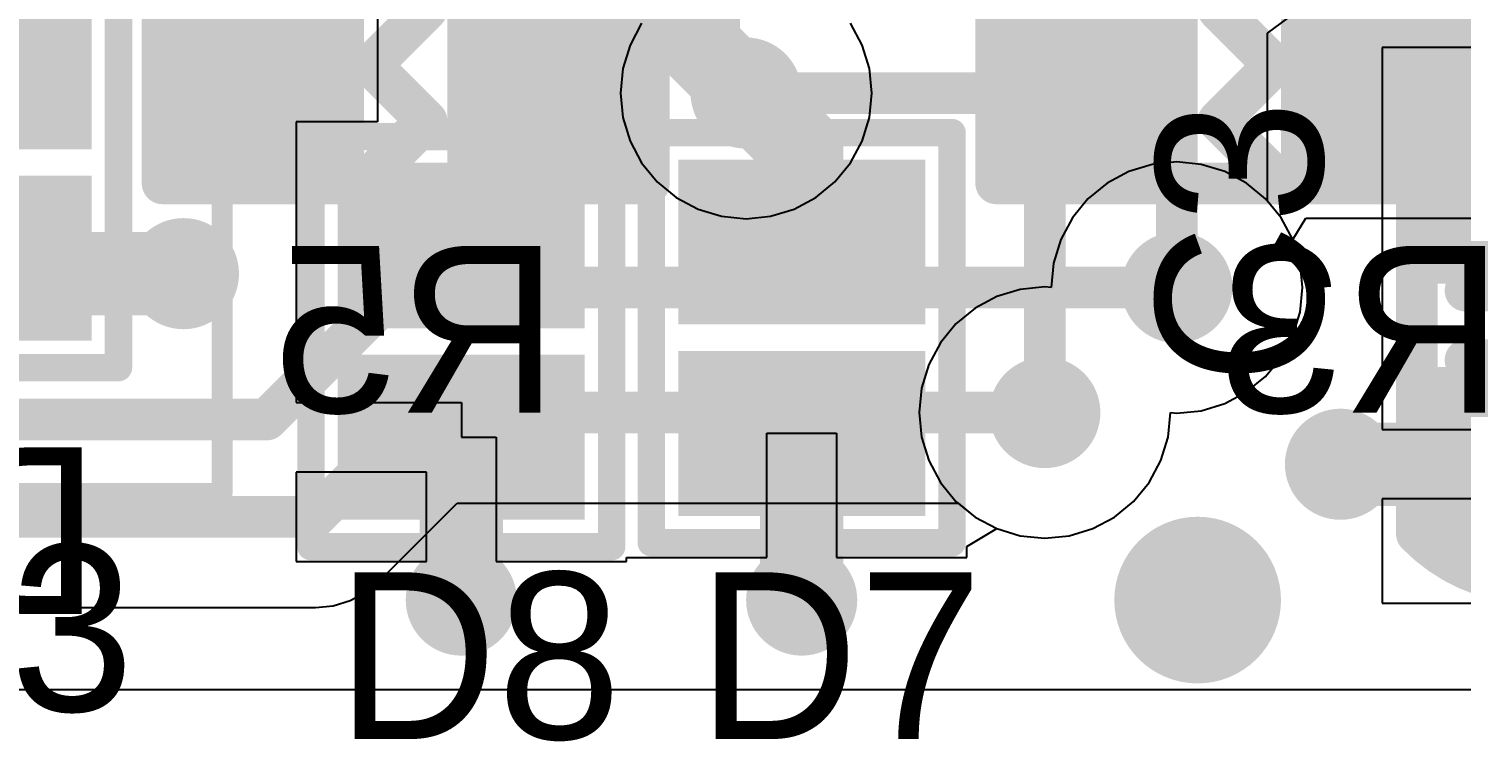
# Model space of a CAD drawing. Extents: x 122.9 to 153, y 141.4 to 165.6.
# Drawn here: x 133.77 to 139.01, y 147.73 to 150.34 of the extents above; entities that cross this region are included whole.
import ezdxf

# ---------------------------------------------------------------- set-up
doc = ezdxf.new("R2010")
doc.units = 0
doc.layers.get('0').update_dxf_attribs({"linetype": 'CONTINUOUS'})
for name, color, linetype in [('BOTTOMLAYER', 5, 'CONTINUOUS'), ('BOTTOMOVERLAY', 54, 'CONTINUOUS'), ('BOTTOMPASTE', 16, 'CONTINUOUS'), ('BOTTOMSOLDER', 6, 'CONTINUOUS'), ('MIDLAYER1', 16, 'CONTINUOUS'), ('MIDLAYER2', 76, 'CONTINUOUS'), ('MULTILAYER', 9, 'CONTINUOUS'), ('TOPLAYER', 1, 'CONTINUOUS'), ('TOPOVERLAY', 2, 'CONTINUOUS'), ('TOPPASTE', 8, 'CONTINUOUS'), ('TOPSOLDER', 216, 'CONTINUOUS')]:
    doc.layers.add(name, color=color, linetype=linetype)

# ---------------------------------------------------------------- blocks, each defined once
blk = doc.blocks.new('SOD882_ESD_1')
at = {"layer": 'TOPLAYER'}
for points in [[(-0.550001, -0.349999), (-0.150002, -0.349999), (-0.550001, 0.349999), (-0.150002, 0.349999)], [(0.15, -0.349999), (0.549999, -0.349999), (0.15, 0.349999), (0.549999, 0.349999)]]:
    blk.add_solid(points, dxfattribs=at)
at = {"layer": 'TOPOVERLAY', "const_width": 0.1}
for points in [[(0.749999, 0.549996), (-0.750001, 0.549999)], [(-0.750001, -0.549999), (-0.750001, 0.549999)], [(0.749999, -0.549996), (0.749999, 0.549996)], [(-0.750001, -0.549999), (0.749999, -0.549996)]]:
    blk.add_lwpolyline(points, dxfattribs=at)
at = {"layer": 'TOPOVERLAY', "const_width": 0.05}
for points in [[(-0.775, 0.549999, 1), (-0.725002, 0.549999, 1)], [(-0.775, 0.549999, 1), (-0.725002, 0.549999, 1)], [(0.725, 0.549996, 1), (0.774997, 0.549996, 1)], [(0.725, 0.549996, 1), (0.774997, 0.549996, 1)], [(-0.775, -0.549999, 1), (-0.725002, -0.549999, 1)], [(-0.775, -0.549999, 1), (-0.725002, -0.549999, 1)], [(0.725, -0.549996, 1), (0.774997, -0.549996, 1)], [(0.725, -0.549996, 1), (0.774997, -0.549996, 1)]]:
    blk.add_lwpolyline(points, format="xyb", close=True, dxfattribs=at)
at = {"layer": 'TOPPASTE'}
for points in [[(-0.550001, -0.349999), (-0.150002, -0.349999), (-0.550001, 0.349999), (-0.150002, 0.349999)], [(0.15, -0.349999), (0.549999, -0.349999), (0.15, 0.349999), (0.549999, 0.349999)]]:
    blk.add_solid(points, dxfattribs=at)
at = {"layer": 'TOPSOLDER'}
for points in [[(-0.651601, -0.451599), (-0.048402, -0.451599), (-0.651601, 0.451599), (-0.048402, 0.451599)], [(0.0484, -0.451599), (0.651599, -0.451599), (0.0484, 0.451599), (0.651599, 0.451599)]]:
    blk.add_solid(points, dxfattribs=at)
blk = doc.blocks.new('SOD882_ESD_2')
at = {"layer": 'TOPLAYER'}
for points in [[(-0.550001, -0.349999), (-0.150002, -0.349999), (-0.550001, 0.349999), (-0.150002, 0.349999)], [(0.15, -0.349999), (0.549999, -0.349999), (0.15, 0.349999), (0.549999, 0.349999)]]:
    blk.add_solid(points, dxfattribs=at)
at = {"layer": 'TOPOVERLAY', "const_width": 0.1}
for points in [[(0.749999, 0.549996), (-0.750001, 0.549999)], [(-0.750001, -0.549999), (-0.750001, 0.549999)], [(0.749999, -0.549996), (0.749999, 0.549996)], [(-0.750001, -0.549999), (0.749999, -0.549996)]]:
    blk.add_lwpolyline(points, dxfattribs=at)
at = {"layer": 'TOPOVERLAY', "const_width": 0.05}
for points in [[(-0.775, 0.549999, 1), (-0.725002, 0.549999, 1)], [(-0.775, 0.549999, 1), (-0.725002, 0.549999, 1)], [(0.725, 0.549996, 1), (0.774997, 0.549996, 1)], [(0.725, 0.549996, 1), (0.774997, 0.549996, 1)], [(-0.775, -0.549999, 1), (-0.725002, -0.549999, 1)], [(-0.775, -0.549999, 1), (-0.725002, -0.549999, 1)], [(0.725, -0.549996, 1), (0.774997, -0.549996, 1)], [(0.725, -0.549996, 1), (0.774997, -0.549996, 1)]]:
    blk.add_lwpolyline(points, format="xyb", close=True, dxfattribs=at)
at = {"layer": 'TOPPASTE'}
for points in [[(-0.550001, -0.349999), (-0.150002, -0.349999), (-0.550001, 0.349999), (-0.150002, 0.349999)], [(0.15, -0.349999), (0.549999, -0.349999), (0.15, 0.349999), (0.549999, 0.349999)]]:
    blk.add_solid(points, dxfattribs=at)
at = {"layer": 'TOPSOLDER'}
for points in [[(-0.651601, -0.451599), (-0.048402, -0.451599), (-0.651601, 0.451599), (-0.048402, 0.451599)], [(0.0484, -0.451599), (0.651599, -0.451599), (0.0484, 0.451599), (0.651599, 0.451599)]]:
    blk.add_solid(points, dxfattribs=at)
blk = doc.blocks.new('SOD882_ESD_B_4')
at = {"layer": 'BOTTOMLAYER'}
for points in [[(-0.549999, -0.349999), (-0.15, -0.349999), (-0.549999, 0.349999), (-0.15, 0.349999)], [(0.15, -0.349999), (0.549999, -0.349999), (0.15, 0.349999), (0.549999, 0.349999)]]:
    blk.add_solid(points, dxfattribs=at)
at = {"layer": 'BOTTOMOVERLAY', "const_width": 0.1}
for points in [[(0.749999, 0.549996), (-0.750001, 0.549999)], [(-0.750001, -0.549999), (-0.750001, 0.549999)], [(0.749999, -0.549996), (0.749999, 0.549996)], [(-0.750001, -0.549999), (0.749999, -0.549996)]]:
    blk.add_lwpolyline(points, dxfattribs=at)
at = {"layer": 'BOTTOMOVERLAY', "const_width": 0.05}
for points in [[(-0.775, 0.549999, 1), (-0.725002, 0.549999, 1)], [(-0.775, 0.549999, 1), (-0.725002, 0.549999, 1)], [(0.725, 0.549996, 1), (0.774997, 0.549996, 1)], [(0.725, 0.549996, 1), (0.774997, 0.549996, 1)], [(-0.775, -0.549999, 1), (-0.725002, -0.549999, 1)], [(-0.775, -0.549999, 1), (-0.725002, -0.549999, 1)], [(0.725, -0.549996, 1), (0.774997, -0.549996, 1)], [(0.725, -0.549996, 1), (0.774997, -0.549996, 1)]]:
    blk.add_lwpolyline(points, format="xyb", close=True, dxfattribs=at)
at = {"layer": 'BOTTOMPASTE'}
for points in [[(-0.549999, -0.349999), (-0.15, -0.349999), (-0.549999, 0.349999), (-0.15, 0.349999)], [(0.15, -0.349999), (0.549999, -0.349999), (0.15, 0.349999), (0.549999, 0.349999)]]:
    blk.add_solid(points, dxfattribs=at)
at = {"layer": 'BOTTOMSOLDER'}
for points in [[(-0.651599, -0.451599), (-0.0484, -0.451599), (-0.651599, 0.451599), (-0.0484, 0.451599)], [(0.0484, -0.451599), (0.651599, -0.451599), (0.0484, 0.451599), (0.651599, 0.451599)]]:
    blk.add_solid(points, dxfattribs=at)
blk = doc.blocks.new('FPC_8P_1MM_6')
at = {"layer": 'TOPOVERLAY', "const_width": 0.0762}
for points in [[(9.95, -0.05), (7.6, -0.05)], [(9.95, -1.25), (9.95, -0.05)]]:
    blk.add_lwpolyline(points, dxfattribs=at)
at = {"layer": 'TOPOVERLAY', "const_width": 0.0381}
blk.add_lwpolyline([(9.93095, -0.05, 1), (9.96905, -0.05, 1)], format="xyb", close=True, dxfattribs=at)
blk.add_lwpolyline([(9.93095, -0.05, 1), (9.96905, -0.05, 1)], format="xyb", close=True, dxfattribs=at)
blk = doc.blocks.new('R0402_B_8')
at = {"layer": 'BOTTOMLAYER'}
for points in [[(-0.762, -0.3048), (-0.254, -0.3048), (-0.762, 0.3048), (-0.254, 0.3048)], [(0.254, -0.3048), (0.762, -0.3048), (0.254, 0.3048), (0.762, 0.3048)]]:
    blk.add_solid(points, dxfattribs=at)
at = {"layer": 'BOTTOMOVERLAY', "const_width": 0.1524}
for points in [[(0.889, 0.4318), (-0.889, 0.4318)], [(-0.889, 0.4318), (-0.889, -0.431795)], [(0.1524, 0.4318), (-0.0762, 0.2032)], [(0.889, 0.4318), (0.889, -0.431795)], [(0.127, 0), (-0.0762, 0.2032)], [(0.127, 0), (-0.0762, -0.2032)], [(0.1524, -0.4318), (-0.0762, -0.2032)], [(0.889, -0.431795), (-0.889, -0.431795)]]:
    blk.add_lwpolyline(points, dxfattribs=at)
at = {"layer": 'BOTTOMOVERLAY', "const_width": 0.0762}
for points in [[(-0.9271, 0.4318, 1), (-0.8509, 0.4318, 1)], [(-0.9271, 0.4318, 1), (-0.8509, 0.4318, 1)], [(0.1143, 0.4318, 1), (0.1905, 0.4318, 1)], [(0.8509, 0.4318, 1), (0.9271, 0.4318, 1)], [(0.8509, 0.4318, 1), (0.9271, 0.4318, 1)], [(-0.1143, 0.2032, 1), (-0.0381, 0.2032, 1)], [(-0.1143, 0.2032, 1), (-0.0381, 0.2032, 1)], [(0.0889, 0, 1), (0.1651, 0, 1)], [(0.0889, 0, 1), (0.1651, 0, 1)], [(-0.1143, -0.2032, 1), (-0.0381, -0.2032, 1)], [(-0.1143, -0.2032, 1), (-0.0381, -0.2032, 1)], [(-0.9271, -0.431795, 1), (-0.8509, -0.431795, 1)], [(-0.9271, -0.431795, 1), (-0.8509, -0.431795, 1)], [(0.1143, -0.4318, 1), (0.1905, -0.4318, 1)], [(0.8509, -0.431795, 1), (0.9271, -0.431795, 1)], [(0.8509, -0.431795, 1), (0.9271, -0.431795, 1)]]:
    blk.add_lwpolyline(points, format="xyb", close=True, dxfattribs=at)
at = {"layer": 'BOTTOMPASTE'}
for points in [[(-0.762, -0.3048), (-0.254, -0.3048), (-0.762, 0.3048), (-0.254, 0.3048)], [(0.254, -0.3048), (0.762, -0.3048), (0.254, 0.3048), (0.762, 0.3048)]]:
    blk.add_solid(points, dxfattribs=at)
at = {"layer": 'BOTTOMSOLDER'}
for points in [[(-0.8636, -0.4064), (-0.1524, -0.4064), (-0.8636, 0.4064), (-0.1524, 0.4064)], [(0.1524, -0.4064), (0.8636, -0.4064), (0.1524, 0.4064), (0.8636, 0.4064)]]:
    blk.add_solid(points, dxfattribs=at)
blk = doc.blocks.new('R0402_B_10')
at = {"layer": 'BOTTOMLAYER'}
for points in [[(-0.762, -0.3048), (-0.254, -0.3048), (-0.762, 0.3048), (-0.254, 0.3048)], [(0.254, -0.3048), (0.762, -0.3048), (0.254, 0.3048), (0.762, 0.3048)]]:
    blk.add_solid(points, dxfattribs=at)
at = {"layer": 'BOTTOMOVERLAY', "const_width": 0.1524}
for points in [[(-0.889, 0.4318), (0.889, 0.4318)], [(-0.889, -0.431795), (-0.889, 0.4318)], [(-0.0762, 0.2032), (0.1524, 0.4318)], [(0.889, -0.431795), (0.889, 0.4318)], [(-0.0762, 0.2032), (0.127, 0)], [(-0.0762, -0.2032), (0.127, 0)], [(-0.0762, -0.2032), (0.1524, -0.4318)], [(-0.889, -0.431795), (0.889, -0.431795)]]:
    blk.add_lwpolyline(points, dxfattribs=at)
at = {"layer": 'BOTTOMOVERLAY', "const_width": 0.0762}
for points in [[(-0.9271, 0.4318, 1), (-0.8509, 0.4318, 1)], [(-0.9271, 0.4318, 1), (-0.8509, 0.4318, 1)], [(0.1143, 0.4318, 1), (0.1905, 0.4318, 1)], [(0.8509, 0.4318, 1), (0.9271, 0.4318, 1)], [(0.8509, 0.4318, 1), (0.9271, 0.4318, 1)], [(-0.1143, 0.2032, 1), (-0.0381, 0.2032, 1)], [(-0.1143, 0.2032, 1), (-0.0381, 0.2032, 1)], [(0.0889, 0, 1), (0.1651, 0, 1)], [(0.0889, 0, 1), (0.1651, 0, 1)], [(-0.1143, -0.2032, 1), (-0.0381, -0.2032, 1)], [(-0.1143, -0.2032, 1), (-0.0381, -0.2032, 1)], [(-0.9271, -0.431795, 1), (-0.8509, -0.431795, 1)], [(-0.9271, -0.431795, 1), (-0.8509, -0.431795, 1)], [(0.1143, -0.4318, 1), (0.1905, -0.4318, 1)], [(0.8509, -0.431795, 1), (0.9271, -0.431795, 1)], [(0.8509, -0.431795, 1), (0.9271, -0.431795, 1)]]:
    blk.add_lwpolyline(points, format="xyb", close=True, dxfattribs=at)
at = {"layer": 'BOTTOMPASTE'}
for points in [[(-0.762, -0.3048), (-0.254, -0.3048), (-0.762, 0.3048), (-0.254, 0.3048)], [(0.254, -0.3048), (0.762, -0.3048), (0.254, 0.3048), (0.762, 0.3048)]]:
    blk.add_solid(points, dxfattribs=at)
at = {"layer": 'BOTTOMSOLDER'}
for points in [[(-0.8636, -0.4064), (-0.1524, -0.4064), (-0.8636, 0.4064), (-0.1524, 0.4064)], [(0.1524, -0.4064), (0.8636, -0.4064), (0.1524, 0.4064), (0.8636, 0.4064)]]:
    blk.add_solid(points, dxfattribs=at)
blk = doc.blocks.new('C0402_19')
at = {"layer": 'TOPLAYER'}
for points in [[(-0.761997, -0.304803), (-0.253997, -0.304803), (-0.761997, 0.304797), (-0.253997, 0.304797)], [(0.253997, -0.304803), (0.761997, -0.304803), (0.253997, 0.304797), (0.761997, 0.304797)]]:
    blk.add_solid(points, dxfattribs=at)
at = {"layer": 'TOPOVERLAY', "const_width": 0.1524}
for points in [[(-0.762003, -0.431803, -0.413008), (-0.762003, 0.431787)], [(0.761995, 0.431797, -0.423003), (0.761995, -0.431803)]]:
    blk.add_lwpolyline(points, format="xyb", dxfattribs=at)
at = {"layer": 'TOPOVERLAY', "const_width": 0.0762}
for points in [[(-0.800103, 0.431787, 1), (-0.723903, 0.431787, 1)], [(-0.8001, 0.43179, 1), (-0.7239, 0.43179, 1)], [(0.723895, 0.431797, 1), (0.800095, 0.431797, 1)], [(0.7239, 0.43179, 1), (0.8001, 0.43179, 1)], [(-0.165103, 0.253997, 1), (-0.088903, 0.253997, 1)], [(0.0889, 0.253995, 1), (0.1651, 0.253995, 1)], [(-0.1651, -0.254, 1), (-0.0889, -0.254, 1)], [(0.0889, -0.254, 1), (0.1651, -0.254, 1)], [(-0.800103, -0.431803, 1), (-0.723903, -0.431803, 1)], [(-0.8001, -0.431805, 1), (-0.7239, -0.431805, 1)], [(0.723895, -0.431803, 1), (0.800095, -0.431803, 1)], [(0.723903, -0.4318, 1), (0.800103, -0.4318, 1)]]:
    blk.add_lwpolyline(points, format="xyb", close=True, dxfattribs=at)
at = {"layer": 'TOPOVERLAY', "const_width": 0.1524}
for points in [[(0.762, 0.43179), (-0.762, 0.43179)], [(-0.127, -0.254), (-0.127003, 0.253997)], [(0.127, -0.254), (0.127, 0.253995)], [(-0.762, -0.431805), (0.762003, -0.4318)]]:
    blk.add_lwpolyline(points, dxfattribs=at)
at = {"layer": 'TOPPASTE'}
for points in [[(-0.761997, -0.304803), (-0.253997, -0.304803), (-0.761997, 0.304797), (-0.253997, 0.304797)], [(0.253997, -0.304803), (0.761997, -0.304803), (0.253997, 0.304797), (0.761997, 0.304797)]]:
    blk.add_solid(points, dxfattribs=at)
at = {"layer": 'TOPSOLDER'}
for points in [[(-0.863597, -0.406403), (-0.152397, -0.406403), (-0.863597, 0.406397), (-0.152397, 0.406397)], [(0.152397, -0.406403), (0.863597, -0.406403), (0.152397, 0.406397), (0.863597, 0.406397)]]:
    blk.add_solid(points, dxfattribs=at)

msp = doc.modelspace()

# ---------------------------------------------------------------- linework, layer by layer
at = {"layer": 'BOTTOMLAYER'}
for p, q in [((138.391242, 149.569208), (138.43811, 149.647402)), ((138.43811, 149.647402), (139.211401, 149.647402)), ((138.417386, 149.483028), (138.391242, 149.569208)), ((138.426213, 149.393402), (138.417386, 149.483028)), ((138.417386, 149.303776), (138.426213, 149.393402)), ((138.391242, 149.217593), (138.417386, 149.303776)), ((138.348789, 149.138165), (138.391242, 149.217593)), ((138.291654, 149.068549), (138.348789, 149.138165)), ((138.222037, 149.011414), (138.291654, 149.068549)), ((138.142609, 148.96896), (138.222037, 149.011414)), ((137.934786, 148.846576), (137.943613, 148.936199)), ((137.943613, 148.936199), (137.943679, 148.936265)), ((137.943679, 148.936265), (137.966801, 148.93399)), ((137.966801, 148.93399), (138.056427, 148.942816)), ((138.056427, 148.942816), (138.142609, 148.96896)), ((137.908642, 148.760393), (137.934786, 148.846576)), ((137.866189, 148.680965), (137.908642, 148.760393)), ((137.809054, 148.611349), (137.866189, 148.680965)), ((135.051818, 148.320585), (135.335637, 148.604404)), ((135.335637, 148.604404), (137.167808, 148.604404)), ((137.167808, 148.604404), (137.228964, 148.554214)), ((137.739437, 148.554214), (137.809054, 148.611349)), ((137.228964, 148.554214), (137.308392, 148.51176)), ((137.660009, 148.51176), (137.739437, 148.554214)), ((137.308392, 148.51176), (137.394574, 148.485616)), ((137.394574, 148.485616), (137.484201, 148.47679)), ((137.484201, 148.47679), (137.573827, 148.485616)), ((137.573827, 148.485616), (137.660009, 148.51176)), ((135.001538, 148.279322), (135.051818, 148.320585)), ((135.051818, 148.320585), (135.05182, 148.320582)), ((135.05182, 148.320582), (135.051818, 148.320585)), ((134.944175, 148.248662), (135.001538, 148.279322)), ((132.810626, 148.223404), (134.817201, 148.223404)), ((134.817201, 148.223404), (134.88193, 148.22978)), ((134.88193, 148.22978), (134.944175, 148.248662)), ((146.780601, 147.9218), (130.026001, 147.9218))]:
    msp.add_line(p, q, dxfattribs=at)
for points, const_width in [([(137.870281, 150.287482), (137.870281, 151.904403)], 0.1524), ([(134.619081, 150.226522), (134.619081, 150.815802)], 0.1524), ([(138.520521, 150.287482), (138.520521, 150.841202)], 0.1524), ([(133.547201, 150.200601), (134.029801, 150.683201)], 0.3048), ([(135.655401, 150.206202), (135.655401, 150.612602)], 0.1524), ([(137.687401, 150.104602), (137.870281, 150.287482)], 0.1524), ([(138.520521, 150.287482), (138.703401, 150.104602)], 0.1524), ([(134.619081, 150.226522), (134.639401, 150.206202)], 0.1524), ([(137.585801, 150.104602), (137.687401, 150.206202)], 0.1524), ([(136.392001, 150.104602), (137.585801, 150.104602)], 0.1524), ([(133.603601, 149.444202), (134.334601, 149.444202)], 0.3048), ([(134.639401, 148.910802), (135.122001, 149.393402)], 0.1524), ([(135.122001, 149.393402), (137.966801, 149.393402)], 0.1524), ([(132.963001, 148.910802), (134.639401, 148.910802)], 0.1524), ([(134.817201, 148.555202), (135.198201, 148.936202)], 0.1524), ([(135.198201, 148.936202), (137.484201, 148.936202)], 0.1524), ([(132.810601, 148.555202), (134.817201, 148.555202)], 0.1524)]:
    msp.add_lwpolyline(points, dxfattribs=dict(at, const_width=const_width))
for points, const_width in [([(137.832181, 150.287482, 1), (137.908381, 150.287482, 1)], 0.0762), ([(137.832181, 150.287482, 1), (137.908381, 150.287482, 1)], 0.0762), ([(138.482421, 150.287482, 1), (138.558621, 150.287482, 1)], 0.0762), ([(138.482421, 150.287482, 1), (138.558621, 150.287482, 1)], 0.0762), ([(134.580981, 150.226522, 1), (134.657181, 150.226522, 1)], 0.0762), ([(134.580981, 150.226522, 1), (134.657181, 150.226522, 1)], 0.0762), ([(136.290401, 150.104602, 1), (136.493601, 150.104602, 1)], 0.2032), ([(134.601301, 150.206202, 1), (134.677501, 150.206202, 1)], 0.0762), ([(135.617301, 150.206202, 1), (135.693501, 150.206202, 1)], 0.0762), ([(137.649301, 150.206202, 1), (137.725501, 150.206202, 1)], 0.0762), ([(136.353901, 150.104602, 1), (136.430101, 150.104602, 1)], 0.0762), ([(137.547701, 150.104602, 1), (137.623901, 150.104602, 1)], 0.0762), ([(137.547701, 150.104602, 1), (137.623901, 150.104602, 1)], 0.0762), ([(137.649301, 150.104602, 1), (137.725501, 150.104602, 1)], 0.0762), ([(138.665301, 150.104602, 1), (138.741501, 150.104602, 1)], 0.0762), ([(134.233001, 149.444202, 1), (134.436201, 149.444202, 1)], 0.2032), ([(134.258401, 149.444202, 1), (134.410801, 149.444202, 1)], 0.1524), ([(137.865201, 149.393402, 1), (138.068401, 149.393402, 1)], 0.2032), ([(135.083901, 149.393402, 1), (135.160101, 149.393402, 1)], 0.0762), ([(135.083901, 149.393402, 1), (135.160101, 149.393402, 1)], 0.0762), ([(137.928701, 149.393402, 1), (138.004901, 149.393402, 1)], 0.0762), ([(137.382601, 148.936202, 1), (137.585801, 148.936202, 1)], 0.2032), ([(134.601301, 148.910802, 1), (134.677501, 148.910802, 1)], 0.0762), ([(134.601301, 148.910802, 1), (134.677501, 148.910802, 1)], 0.0762), ([(135.160101, 148.936202, 1), (135.236301, 148.936202, 1)], 0.0762), ([(135.160101, 148.936202, 1), (135.236301, 148.936202, 1)], 0.0762), ([(137.446101, 148.936202, 1), (137.522301, 148.936202, 1)], 0.0762), ([(138.463607, 148.747208, 1), (138.666807, 148.747208, 1)], 0.2032), ([(134.779101, 148.555202, 1), (134.855301, 148.555202, 1)], 0.0762), ([(134.779101, 148.555202, 1), (134.855301, 148.555202, 1)], 0.0762), ([(137.890601, 148.250402, 1), (138.195401, 148.250402, 1)], 0.3048), ([(135.249001, 148.250402, 1), (135.452201, 148.250402, 1)], 0.2032), ([(136.493601, 148.250402, 1), (136.696801, 148.250402, 1)], 0.2032)]:
    msp.add_lwpolyline(points, format="xyb", close=True, dxfattribs=dict(at, const_width=const_width))
at = {"layer": 'MIDLAYER1'}
for p, q in [((136.010012, 150.359839), (135.967559, 150.280411)), ((136.816442, 150.280411), (136.773989, 150.359839)), ((135.967559, 150.280411), (135.941415, 150.194228)), ((136.842586, 150.194228), (136.816442, 150.280411)), ((135.941415, 150.194228), (135.932588, 150.104602)), ((136.851413, 150.104602), (136.842586, 150.194228)), ((135.932588, 150.104602), (135.941415, 150.014976)), ((136.842586, 150.014976), (136.851413, 150.104602)), ((135.941415, 150.014976), (135.967559, 149.928793)), ((136.816442, 149.928793), (136.842586, 150.014976)), ((135.967559, 149.928793), (136.010012, 149.849365)), ((136.773989, 149.849365), (136.816442, 149.928793)), ((136.010012, 149.849365), (136.067147, 149.779749)), ((136.716854, 149.779749), (136.773989, 149.849365)), ((137.877174, 149.843988), (137.790992, 149.817844)), ((137.966801, 149.852814), (137.877174, 149.843988)), ((138.056427, 149.843988), (137.966801, 149.852814)), ((138.142609, 149.817844), (138.056427, 149.843988)), ((136.067147, 149.779749), (136.136764, 149.722614)), ((136.647237, 149.722614), (136.716854, 149.779749)), ((137.711564, 149.77539), (137.641947, 149.718255)), ((137.790992, 149.817844), (137.711564, 149.77539)), ((138.222037, 149.77539), (138.142609, 149.817844)), ((138.291654, 149.718255), (138.222037, 149.77539)), ((136.136764, 149.722614), (136.216192, 149.68016)), ((136.567809, 149.68016), (136.647237, 149.722614)), ((137.641947, 149.718255), (137.584812, 149.648639)), ((138.348789, 149.648639), (138.291654, 149.718255)), ((136.216192, 149.68016), (136.302374, 149.654016)), ((136.481627, 149.654016), (136.567809, 149.68016)), ((136.302374, 149.654016), (136.392001, 149.64519)), ((136.392001, 149.64519), (136.481627, 149.654016)), ((137.584812, 149.648639), (137.542359, 149.569211)), ((138.391242, 149.569211), (138.348789, 149.648639)), ((137.542359, 149.569211), (137.516215, 149.483028)), ((138.417386, 149.483028), (138.391242, 149.569211)), ((137.516215, 149.483028), (137.507388, 149.393405)), ((138.426213, 149.393402), (138.417386, 149.483028)), ((137.308392, 149.360644), (137.228964, 149.31819)), ((137.394574, 149.386788), (137.308392, 149.360644)), ((137.484201, 149.395614), (137.394574, 149.386788)), ((137.507322, 149.393338), (137.484201, 149.395614)), ((137.507388, 149.393405), (137.507322, 149.393338)), ((138.417386, 149.303776), (138.426213, 149.393402)), ((137.228964, 149.31819), (137.159347, 149.261055)), ((138.391242, 149.217593), (138.417386, 149.303776)), ((137.159347, 149.261055), (137.102212, 149.191439)), ((138.348789, 149.138165), (138.391242, 149.217593)), ((137.102212, 149.191439), (137.059759, 149.112011)), ((137.059759, 149.112011), (137.033615, 149.025828)), ((138.291654, 149.068549), (138.348789, 149.138165)), ((138.222037, 149.011414), (138.291654, 149.068549)), ((137.033615, 149.025828), (137.024788, 148.936202)), ((138.142609, 148.96896), (138.222037, 149.011414)), ((137.024788, 148.936202), (137.033615, 148.846576)), ((137.934786, 148.846576), (137.943613, 148.936199)), ((137.943613, 148.936199), (137.943679, 148.936265)), ((137.943679, 148.936265), (137.966801, 148.93399)), ((137.966801, 148.93399), (138.056427, 148.942816)), ((138.056427, 148.942816), (138.142609, 148.96896)), ((137.033615, 148.846576), (137.059759, 148.760393)), ((137.908642, 148.760393), (137.934786, 148.846576)), ((137.059759, 148.760393), (137.102212, 148.680965)), ((137.866189, 148.680965), (137.908642, 148.760393)), ((137.102212, 148.680965), (137.159347, 148.611349)), ((137.809054, 148.611349), (137.866189, 148.680965)), ((137.159347, 148.611349), (137.228964, 148.554214)), ((137.739437, 148.554214), (137.809054, 148.611349)), ((137.228964, 148.554214), (137.308392, 148.51176)), ((137.660009, 148.51176), (137.739437, 148.554214)), ((137.308392, 148.51176), (137.394574, 148.485616)), ((137.394574, 148.485616), (137.484201, 148.47679)), ((137.484201, 148.47679), (137.573827, 148.485616)), ((137.573827, 148.485616), (137.660009, 148.51176)), ((146.780601, 147.9218), (130.026001, 147.9218))]:
    msp.add_line(p, q, dxfattribs=at)
for points, const_width in [([(136.290401, 150.104602, 1), (136.493601, 150.104602, 1)], 0.2032), ([(134.233001, 149.444202, 1), (134.436201, 149.444202, 1)], 0.2032), ([(137.865201, 149.393402, 1), (138.068401, 149.393402, 1)], 0.2032), ([(137.382601, 148.936202, 1), (137.585801, 148.936202, 1)], 0.2032), ([(138.463607, 148.747208, 1), (138.666807, 148.747208, 1)], 0.2032), ([(137.890601, 148.250402, 1), (138.195401, 148.250402, 1)], 0.3048), ([(135.249001, 148.250402, 1), (135.452201, 148.250402, 1)], 0.2032), ([(136.493601, 148.250402, 1), (136.696801, 148.250402, 1)], 0.2032)]:
    msp.add_lwpolyline(points, format="xyb", close=True, dxfattribs=dict(at, const_width=const_width))
at = {"layer": 'MIDLAYER2'}
for p, q in [((136.010012, 150.359839), (135.967559, 150.280411)), ((136.816442, 150.280411), (136.773989, 150.359839)), ((135.967559, 150.280411), (135.941415, 150.194228)), ((136.842586, 150.194228), (136.816442, 150.280411)), ((135.941415, 150.194228), (135.932588, 150.104602)), ((136.851413, 150.104602), (136.842586, 150.194228)), ((135.932588, 150.104602), (135.941415, 150.014976)), ((136.842586, 150.014976), (136.851413, 150.104602)), ((135.941415, 150.014976), (135.967559, 149.928793)), ((136.816442, 149.928793), (136.842586, 150.014976)), ((135.967559, 149.928793), (136.010012, 149.849365)), ((136.773989, 149.849365), (136.816442, 149.928793)), ((136.010012, 149.849365), (136.067147, 149.779749)), ((136.716854, 149.779749), (136.773989, 149.849365)), ((137.877174, 149.843988), (137.790992, 149.817844)), ((137.966801, 149.852814), (137.877174, 149.843988)), ((138.056427, 149.843988), (137.966801, 149.852814)), ((138.142609, 149.817844), (138.056427, 149.843988)), ((136.067147, 149.779749), (136.136764, 149.722614)), ((136.647237, 149.722614), (136.716854, 149.779749)), ((137.711564, 149.77539), (137.641947, 149.718255)), ((137.790992, 149.817844), (137.711564, 149.77539)), ((138.222037, 149.77539), (138.142609, 149.817844)), ((138.291654, 149.718255), (138.222037, 149.77539)), ((136.136764, 149.722614), (136.216192, 149.68016)), ((136.567809, 149.68016), (136.647237, 149.722614)), ((137.641947, 149.718255), (137.584812, 149.648639)), ((138.348789, 149.648639), (138.291654, 149.718255)), ((136.216192, 149.68016), (136.302374, 149.654016)), ((136.481627, 149.654016), (136.567809, 149.68016)), ((136.302374, 149.654016), (136.392001, 149.64519)), ((136.392001, 149.64519), (136.481627, 149.654016)), ((137.584812, 149.648639), (137.542359, 149.569211)), ((138.391242, 149.569211), (138.348789, 149.648639)), ((137.542359, 149.569211), (137.516215, 149.483028)), ((138.417386, 149.483028), (138.391242, 149.569211)), ((137.516215, 149.483028), (137.507388, 149.393405)), ((138.426213, 149.393402), (138.417386, 149.483028)), ((137.308392, 149.360644), (137.228964, 149.31819)), ((137.394574, 149.386788), (137.308392, 149.360644)), ((137.484201, 149.395614), (137.394574, 149.386788)), ((137.507322, 149.393338), (137.484201, 149.395614)), ((137.507388, 149.393405), (137.507322, 149.393338)), ((138.417386, 149.303776), (138.426213, 149.393402)), ((137.228964, 149.31819), (137.159347, 149.261055)), ((138.391242, 149.217593), (138.417386, 149.303776)), ((137.159347, 149.261055), (137.102212, 149.191439)), ((138.348789, 149.138165), (138.391242, 149.217593)), ((137.102212, 149.191439), (137.059759, 149.112011)), ((137.059759, 149.112011), (137.033615, 149.025828)), ((138.291654, 149.068549), (138.348789, 149.138165)), ((138.222037, 149.011414), (138.291654, 149.068549)), ((137.033615, 149.025828), (137.024788, 148.936202)), ((138.142609, 148.96896), (138.222037, 149.011414)), ((137.024788, 148.936202), (137.033615, 148.846576)), ((137.934786, 148.846576), (137.943613, 148.936199)), ((137.943613, 148.936199), (137.943679, 148.936265)), ((137.943679, 148.936265), (137.966801, 148.93399)), ((137.966801, 148.93399), (138.056427, 148.942816)), ((138.056427, 148.942816), (138.142609, 148.96896)), ((137.033615, 148.846576), (137.059759, 148.760393)), ((137.908642, 148.760393), (137.934786, 148.846576)), ((137.059759, 148.760393), (137.102212, 148.680965)), ((137.866189, 148.680965), (137.908642, 148.760393)), ((137.102212, 148.680965), (137.159347, 148.611349)), ((137.809054, 148.611349), (137.866189, 148.680965)), ((137.159347, 148.611349), (137.228964, 148.554214)), ((137.739437, 148.554214), (137.809054, 148.611349)), ((137.228964, 148.554214), (137.308392, 148.51176)), ((137.660009, 148.51176), (137.739437, 148.554214)), ((137.308392, 148.51176), (137.394574, 148.485616)), ((137.394574, 148.485616), (137.484201, 148.47679)), ((137.484201, 148.47679), (137.573827, 148.485616)), ((137.573827, 148.485616), (137.660009, 148.51176)), ((146.780601, 147.9218), (130.026001, 147.9218))]:
    msp.add_line(p, q, dxfattribs=at)
for points, const_width in [([(136.290401, 150.104602, 1), (136.493601, 150.104602, 1)], 0.2032), ([(134.233001, 149.444202, 1), (134.436201, 149.444202, 1)], 0.2032), ([(137.865201, 149.393402, 1), (138.068401, 149.393402, 1)], 0.2032), ([(137.382601, 148.936202, 1), (137.585801, 148.936202, 1)], 0.2032), ([(138.463607, 148.747208, 1), (138.666807, 148.747208, 1)], 0.2032), ([(137.890601, 148.250402, 1), (138.195401, 148.250402, 1)], 0.3048), ([(135.249001, 148.250402, 1), (135.452201, 148.250402, 1)], 0.2032), ([(136.493601, 148.250402, 1), (136.696801, 148.250402, 1)], 0.2032)]:
    msp.add_lwpolyline(points, format="xyb", close=True, dxfattribs=dict(at, const_width=const_width))
at = {"layer": 'MULTILAYER'}
for points, const_width in [([(136.290401, 150.104602, 1), (136.493601, 150.104602, 1)], 0.2032), ([(134.233001, 149.444202, 1), (134.436201, 149.444202, 1)], 0.2032), ([(137.865201, 149.393402, 1), (138.068401, 149.393402, 1)], 0.2032), ([(137.382601, 148.936202, 1), (137.585801, 148.936202, 1)], 0.2032), ([(138.463607, 148.747208, 1), (138.666807, 148.747208, 1)], 0.2032), ([(137.890601, 148.250402, 1), (138.195401, 148.250402, 1)], 0.3048), ([(135.249001, 148.250402, 1), (135.452201, 148.250402, 1)], 0.2032), ([(136.493601, 148.250402, 1), (136.696801, 148.250402, 1)], 0.2032)]:
    msp.add_lwpolyline(points, format="xyb", close=True, dxfattribs=dict(at, const_width=const_width))
at = {"layer": 'TOPLAYER'}
for p, q in [((135.043835, 150.408957), (135.043835, 149.999804)), ((138.298598, 150.324149), (138.400607, 150.399803)), ((138.298598, 149.709795), (138.298598, 150.324149)), ((139.315167, 150.271203), (138.717602, 150.271203)), ((138.717602, 150.271203), (138.717602, 149.255203)), ((135.043835, 149.999804), (134.746601, 149.999804)), ((134.746601, 149.999804), (134.746601, 149.091805)), ((138.348789, 149.648639), (138.298598, 149.709795)), ((138.391242, 149.569211), (138.348789, 149.648639)), ((138.417386, 149.483028), (138.391242, 149.569211)), ((138.426213, 149.393402), (138.417386, 149.483028)), ((138.417386, 149.303776), (138.426213, 149.393402)), ((138.391242, 149.217593), (138.417386, 149.303776)), ((138.717602, 149.255203), (138.717602, 148.874208)), ((138.348789, 149.138165), (138.391242, 149.217593)), ((134.746601, 149.091805), (134.746601, 148.972803)), ((138.291654, 149.068549), (138.348789, 149.138165)), ((138.222037, 149.011414), (138.291654, 149.068549)), ((138.142609, 148.96896), (138.222037, 149.011414)), ((134.746601, 148.972803), (135.350855, 148.972803)), ((135.350855, 148.972803), (135.350855, 148.846057)), ((137.934786, 148.846576), (137.943613, 148.936199)), ((137.943613, 148.936199), (137.943679, 148.936265)), ((137.943679, 148.936265), (137.966801, 148.93399)), ((137.966801, 148.93399), (138.056427, 148.942816)), ((138.056427, 148.942816), (138.142609, 148.96896)), ((135.350855, 148.846057), (135.477601, 148.846057)), ((135.477601, 148.846057), (135.477601, 148.391804)), ((136.468201, 148.406005), (136.468201, 148.860259)), ((136.468201, 148.860259), (136.722201, 148.860259)), ((136.722201, 148.860259), (136.722201, 148.406005)), ((137.908642, 148.760393), (137.934786, 148.846576)), ((138.717602, 148.874208), (139.835202, 148.874208)), ((137.866189, 148.680965), (137.908642, 148.760393)), ((135.223601, 148.718803), (134.746601, 148.718803)), ((134.746601, 148.718803), (134.746601, 148.391804)), ((135.223601, 148.391804), (135.223601, 148.718803)), ((137.809054, 148.611349), (137.866189, 148.680965)), ((139.149402, 148.620208), (138.717602, 148.620208)), ((138.717602, 148.620208), (138.717602, 148.239208)), ((137.739437, 148.554214), (137.809054, 148.611349)), ((137.660009, 148.51176), (137.739437, 148.554214)), ((137.1992, 148.446607), (137.308394, 148.51176)), ((137.308394, 148.51176), (137.394574, 148.485616)), ((137.394574, 148.485616), (137.484201, 148.47679)), ((137.484201, 148.47679), (137.573827, 148.485616)), ((137.573827, 148.485616), (137.660009, 148.51176)), ((137.1992, 148.406005), (137.1992, 148.446607)), ((134.746601, 148.391804), (135.223601, 148.391804)), ((135.477601, 148.391804), (135.9546, 148.391804)), ((135.9546, 148.391804), (135.9546, 148.406002)), ((135.9546, 148.406002), (135.991204, 148.406002)), ((135.991204, 148.406002), (135.991204, 148.406005)), ((135.991204, 148.406005), (136.468201, 148.406005)), ((136.722201, 148.406005), (137.1992, 148.406005)), ((138.717602, 148.239208), (139.149402, 148.239208)), ((146.780601, 147.9218), (130.026001, 147.9218))]:
    msp.add_line(p, q, dxfattribs=at)
for points, const_width in [([(136.2172, 150.279402), (136.2172, 151.473202)], 0.3048), ([(137.484201, 148.936202), (137.484201, 151.425402)], 0.1524), ([(137.966801, 149.393402), (137.966801, 151.349202)], 0.1524), ([(135.452201, 149.647405), (135.452201, 150.815802)], 0.3048), ([(136.2172, 150.279402), (136.392001, 150.104602)], 0.3048), ([(136.392001, 150.104602), (136.595201, 149.901402)], 0.3048), ([(136.595201, 149.560006), (136.595201, 149.901402)], 0.3048), ([(135.350601, 149.545805), (135.452201, 149.647405)], 0.3048), ([(135.350601, 148.250402), (135.350601, 148.845803)], 0.3048), ([(136.595201, 148.250402), (136.595201, 148.860005)], 0.3048), ([(138.565207, 148.747208), (139.276402, 148.747208)], 0.3048)]:
    msp.add_lwpolyline(points, dxfattribs=dict(at, const_width=const_width))
for points, const_width in [([(136.141, 150.279402, 1), (136.2934, 150.279402, 1)], 0.1524), ([(136.141, 150.279402, 1), (136.2934, 150.279402, 1)], 0.1524), ([(136.290401, 150.104602, 1), (136.493601, 150.104602, 1)], 0.2032), ([(136.315801, 150.104602, 1), (136.468201, 150.104602, 1)], 0.1524), ([(136.315801, 150.104602, 1), (136.468201, 150.104602, 1)], 0.1524), ([(136.519001, 149.901402, 1), (136.671401, 149.901402, 1)], 0.1524), ([(136.519001, 149.901402, 1), (136.671401, 149.901402, 1)], 0.1524), ([(135.376001, 149.647405, 1), (135.528401, 149.647405, 1)], 0.1524), ([(135.376001, 149.647405, 1), (135.528401, 149.647405, 1)], 0.1524), ([(135.274401, 149.545805, 1), (135.426801, 149.545805, 1)], 0.1524), ([(136.519001, 149.560006, 1), (136.671401, 149.560006, 1)], 0.1524), ([(134.233001, 149.444202, 1), (134.436201, 149.444202, 1)], 0.2032), ([(137.865201, 149.393402, 1), (138.068401, 149.393402, 1)], 0.2032), ([(137.928701, 149.393402, 1), (138.004901, 149.393402, 1)], 0.0762), ([(137.382601, 148.936202, 1), (137.585801, 148.936202, 1)], 0.2032), ([(135.274401, 148.845803, 1), (135.426801, 148.845803, 1)], 0.1524), ([(136.519001, 148.860005, 1), (136.671401, 148.860005, 1)], 0.1524), ([(137.446101, 148.936202, 1), (137.522301, 148.936202, 1)], 0.0762), ([(138.463607, 148.747208, 1), (138.666807, 148.747208, 1)], 0.2032), ([(138.489007, 148.747208, 1), (138.641407, 148.747208, 1)], 0.1524), ([(137.890601, 148.250402, 1), (138.195401, 148.250402, 1)], 0.3048), ([(135.249001, 148.250402, 1), (135.452201, 148.250402, 1)], 0.2032), ([(136.493601, 148.250402, 1), (136.696801, 148.250402, 1)], 0.2032), ([(135.274401, 148.250402, 1), (135.426801, 148.250402, 1)], 0.1524), ([(136.519001, 148.250402, 1), (136.671401, 148.250402, 1)], 0.1524)]:
    msp.add_lwpolyline(points, format="xyb", close=True, dxfattribs=dict(at, const_width=const_width))

# ---------------------------------------------------------------- block references
for name, p, rotation in [('FPC_8P_1MM_6', (134.526, 158.590003), 270), ('R0402_B_8', (135.147401, 150.206202), 180), ('R0402_B_10', (138.195401, 150.206202), 360), ('SOD882_ESD_B_4', (133.547201, 149.850602), 270), ('C0402_19', (139.276404, 149.255206), 270), ('SOD882_ESD_1', (135.350601, 149.195803), 270), ('SOD882_ESD_2', (136.595201, 149.210004), 270)]:
    msp.add_blockref(name, p, dxfattribs=dict(rotation=rotation))

# ---------------------------------------------------------------- texts
at = {"layer": 'BOTTOMOVERLAY', "text_generation_flag": 2}
for s, p in [('R5', (135.706201, 148.936202)), ('R3', (139.160601, 148.936202)), ('D5', (134.029801, 148.199602))]:
    msp.add_text(s, height=0.6096, rotation=360, dxfattribs=at).set_placement(p)
at = {"layer": 'TOPOVERLAY'}
for s, rotation, p in [('C3', 90, (138.500201, 149.037802)), ('J3', 360, (133.293201, 147.844002)), ('D8', 360, (134.893401, 147.742402)), ('D7', 360, (136.214201, 147.742402))]:
    msp.add_text(s, height=0.6096, rotation=rotation, dxfattribs=at).set_placement(p)

doc.saveas('drawing.dxf')
